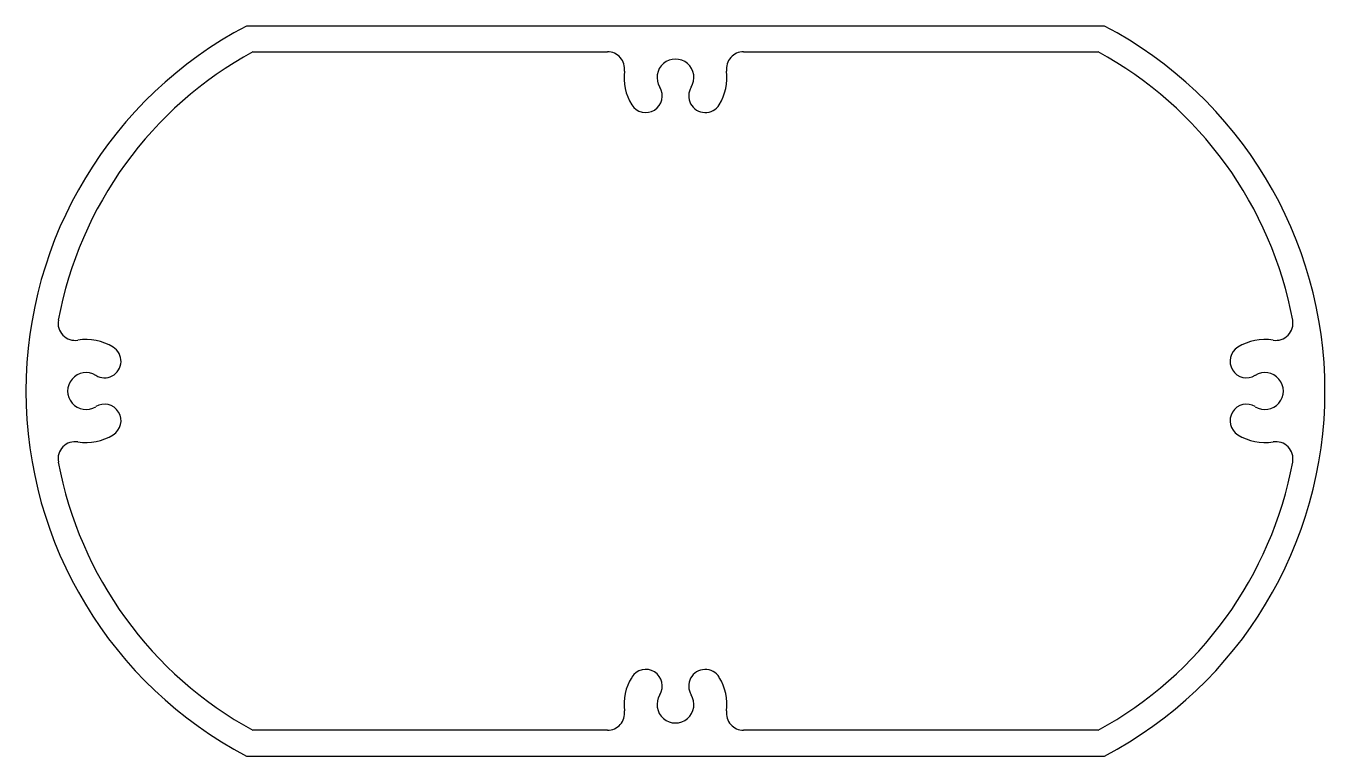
# Model space of a CAD drawing. Extents: x 284 to 436, y 913 to 998.
import ezdxf

# ---------------------------------------------------------------- set-up
doc = ezdxf.new("R2010")
doc.units = 0
doc.layers.get('0').update_dxf_attribs({"linetype": 'CONTINUOUS'})

msp = doc.modelspace()

# ---------------------------------------------------------------- linework, layer by layer
for p, q in [((409.89, 998.18), (309.89, 998.18)), ((310.65, 995.18), (351.96, 995.18)), ((367.83, 995.18), (409.14, 995.18)), ((351.96, 916.18), (310.65, 916.18)), ((409.14, 916.18), (367.83, 916.18)), ((309.89, 913.18), (409.89, 913.18))]:
    msp.add_line(p, q)
for centre, radius, start, end in [((332.2, 955.68), 48, 117.6972, 242.3028), ((387.58, 955.68), 48, 297.6972, 62.3028), ((332.2, 955.68), 45, 118.6246, 169.415), ((351.96, 993.18), 2, 352.8192, 90), ((367.83, 993.18), 2, 90, 187.1808), ((387.58, 955.68), 45, 10.585, 61.3754), ((359.89, 992.18), 2.15, 328.1897, 211.8103), ((359.89, 992.18), 6, 172.8192, 211.8103), ((359.89, 992.18), 6, 328.1897, 7.1808), ((356.43, 990.04), 1.93, 211.8103, 31.8103), ((363.36, 990.04), 1.93, 148.1897, 328.1897), ((289.94, 963.58), 2, 169.415, 279.122), ((429.85, 963.58), 2, 260.878, 10.585), ((291.2, 955.68), 6, 58.1897, 99.122), ((428.58, 955.68), 6, 80.878, 121.8103), ((293.35, 959.15), 1.93, 238.1897, 58.1897), ((426.44, 959.15), 1.93, 121.8103, 301.8103), ((291.2, 955.68), 2.15, 58.1897, 301.8103), ((428.58, 955.68), 2.15, 238.1897, 121.8103), ((293.35, 952.22), 1.93, 301.8103, 121.8103), ((426.44, 952.22), 1.93, 58.1897, 238.1897), ((289.94, 947.78), 2, 80.878, 190.585), ((291.2, 955.68), 6, 260.878, 301.8103), ((428.58, 955.68), 6, 238.1897, 279.122), ((429.85, 947.78), 2, 349.415, 99.122), ((332.2, 955.68), 45, 190.585, 241.3754), ((387.58, 955.68), 45, 298.6246, 349.415), ((359.89, 919.18), 6, 148.1897, 187.1808), ((356.43, 921.33), 1.93, 328.1897, 148.1897), ((363.36, 921.33), 1.93, 31.8103, 211.8103), ((359.89, 919.18), 6, 352.8192, 31.8103), ((359.89, 919.18), 2.15, 148.1897, 31.8103), ((351.96, 918.18), 2, 270, 7.1808), ((367.83, 918.18), 2, 172.8192, 270)]:
    msp.add_arc(centre, radius, start, end)

doc.saveas('drawing.dxf')
